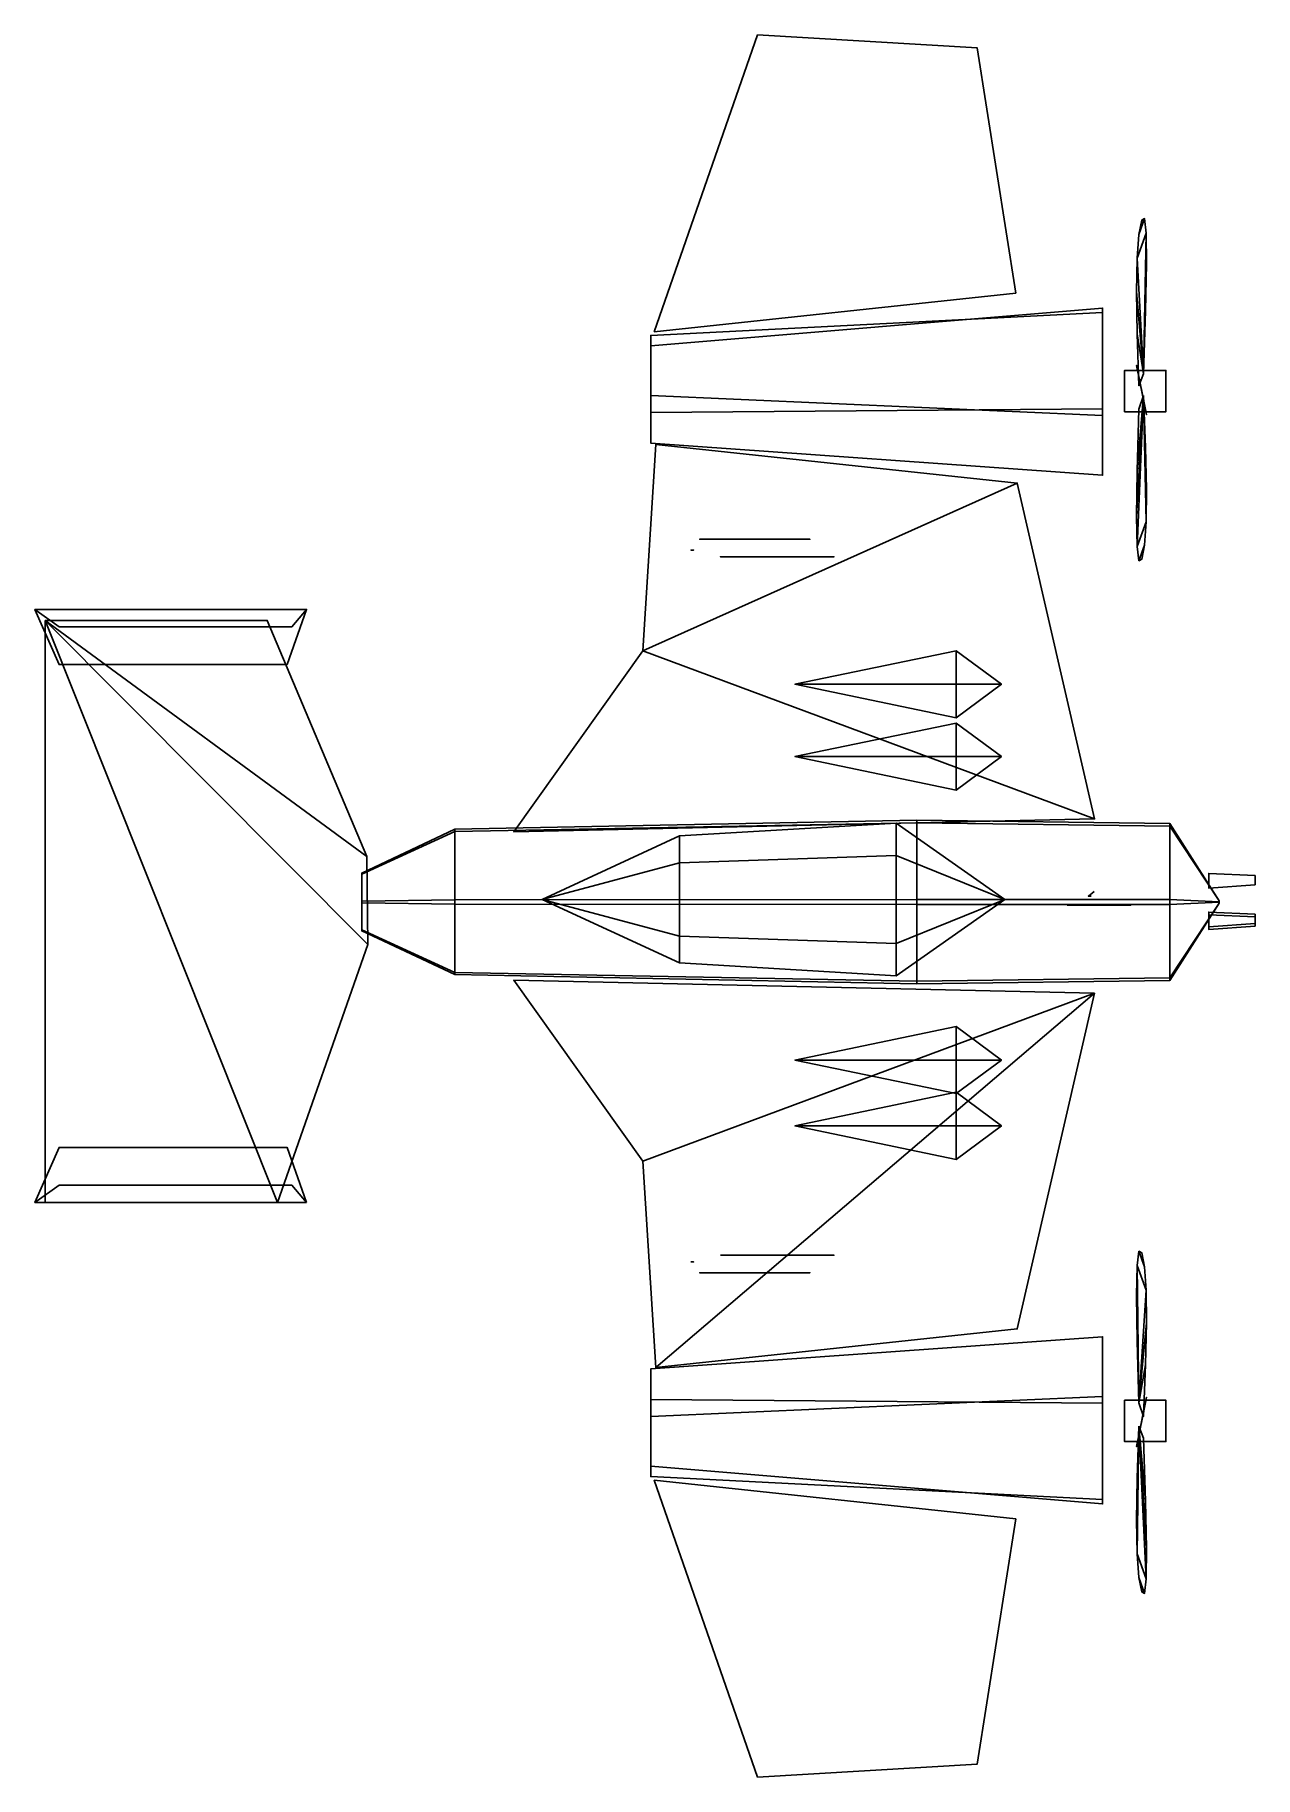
# Model space of a CAD drawing. Header units: metres. Extents: x -62 to 33, y -68 to 67.
import ezdxf

# ---------------------------------------------------------------- set-up
doc = ezdxf.new("R2010")
doc.units = ezdxf.units.M

msp = doc.modelspace()

# ---------------------------------------------------------------- linework, layer by layer
at = {"layer": 'AileD1', "color": 25}
for points in [[(-14.832253, 19.24, 6.8), (-13.832253, 35.240002, 6.8), (14.167747, 32.240002, 6.8)], [(-14.832253, 19.24, 6.8), (14.167747, 32.240002, 6.8), (20.167746, 6.240001, 6.8)], [(-14.832253, 19.24, 6.8), (20.167746, 6.240001, 6.8), (-24.832254, 5.240001, 6.8)]]:
    msp.add_3dface(points, dxfattribs=at)
at = {"layer": 'AileD4', "color": 24}
msp.add_3dface([(-13.943853, 43.96043, 8.467817), (-5.943853, 66.960434, 8.467817), (11.056147, 65.960434, 8.467817), (14.056147, 46.96043, 8.467817)], dxfattribs=at)
at = {"layer": 'AileG1', "color": 14}
for points in [[(20.167746, -7.260001, 6.8), (-14.832253, -20.26, 6.8), (-24.832254, -6.260001, 6.8)], [(20.167746, -7.260001, 6.8), (-13.832253, -36.259998, 6.8), (-14.832253, -20.26, 6.8)], [(20.167746, -7.260001, 6.8), (14.167747, -33.260002, 6.8), (-13.832253, -36.259998, 6.8)]]:
    msp.add_3dface(points, dxfattribs=at)
at = {"layer": 'AileG4', "color": 13}
msp.add_3dface([(14.056147, -47.980431, 8.467817), (11.056147, -66.980431, 8.467817), (-5.943853, -67.980431, 8.467817), (-13.943853, -44.980431, 8.467817)], dxfattribs=at)
at = {"layer": 'Cabine', "color": 36}
for points in [[(-29.399998, 5.428021, 6.955817), (-36.599998, 2.033341, 10.004952), (-36.599998, 1.962838, 9.994549), (-29.399998, 5.250351, 13.351917)], [(-29.399998, -0.02233, 3.6039), (-36.599998, -0.129496, 10.010405), (-36.599998, 2.033341, 10.004952), (-29.399998, 5.428021, 6.955817)], [(6.400001, 6.135382, 6.573207), (-29.399998, 5.428021, 6.955817), (-29.399998, 5.250351, 13.351917), (6.400001, 5.935382, 13.773206)], [(6.400001, 0, 2.800002), (-29.399998, -0.02233, 3.6039), (-29.399998, 5.428021, 6.955817), (6.400001, 6.135382, 6.573207)], [(6.400001, 5.935382, 13.773206), (-29.399998, 5.250351, 13.351917), (-29.399998, -0.377669, 16.396101), (6.400001, -0.4, 17.200001)], [(-29.399998, 5.250351, 13.351917), (-36.599998, 1.962838, 9.994549), (-36.599998, -0.270504, 9.989597), (-29.399998, -0.377669, 16.396101)], [(6.400001, -6.335382, 6.226796), (-29.399998, -5.650351, 6.648084), (-29.399998, -0.02233, 3.6039), (6.400001, 0, 2.800002)], [(-29.399998, -5.650351, 6.648084), (-36.599998, -2.362837, 10.005453), (-36.599998, -0.129496, 10.010405), (-29.399998, -0.02233, 3.6039)], [(-29.399998, -0.377669, 16.396101), (-36.599998, -0.270504, 9.989597), (-36.599998, -2.433341, 9.995049), (-29.399998, -5.828021, 13.044185)], [(6.400001, -0.4, 17.200001), (-29.399998, -0.377669, 16.396101), (-29.399998, -5.828021, 13.044185), (6.400001, -6.535382, 13.426795)], [(-29.399998, -5.828021, 13.044185), (-36.599998, -2.433341, 9.995049), (-36.599998, -2.362837, 10.005453), (-29.399998, -5.650351, 6.648084)], [(6.400001, -6.535382, 13.426795), (-29.399998, -5.828021, 13.044185), (-29.399998, -5.650351, 6.648084), (6.400001, -6.335382, 6.226796)]]:
    msp.add_3dface(points, dxfattribs=at)
at = {"layer": 'Canon1', "color": 30}
msp.add_3dface([(32.599998, -2.062712, 11.772321), (32.599998, -1.354388, 11.300107), (29, -1.181399, 11.062594), (29, -2.322668, 11.82344)], dxfattribs=at)
at = {"layer": 'Canon2', "color": 33}
msp.add_3dface([(32.599998, -1.862712, 8.972322), (32.599998, -1.154388, 8.500107), (29, -0.9814, 8.262594), (29, -2.122668, 9.023439)], dxfattribs=at)
at = {"layer": 'Canon3', "color": 32}
msp.add_3dface([(32.599998, 1.137288, 8.972322), (32.599998, 1.845612, 8.500107), (29, 2.0186, 8.262594), (29, 0.877332, 9.023439)], dxfattribs=at)
at = {"layer": 'Canon4', "color": 31}
msp.add_3dface([(32.599998, 1.137288, 11.772321), (32.599998, 1.845612, 11.300107), (29, 2.0186, 11.062594), (29, 0.877332, 11.82344)], dxfattribs=at)
at = {"layer": 'CharniereA', "color": 27}
msp.add_3dface([(19.653061, 0.26, 4.139383), (19.87788, 0.26, 4.026109), (19.667372, 0.26, 3.888047)], dxfattribs=at)
at = {"layer": 'CharniereG_0', "color": 12}
msp.add_3dface([(-11.105405, -28.074333, 5.889799), (-10.892903, -28.074333, 5.912487), (-10.979506, -28.074333, 5.717111)], dxfattribs=at)
at = {"layer": 'CharniereG_1', "color": 23}
msp.add_3dface([(-10.979506, 27.054333, 5.717111), (-10.892903, 27.054333, 5.912487), (-11.105405, 27.054333, 5.889799)], dxfattribs=at)
at = {"layer": 'EssieuAvant', "color": 29}
msp.add_3dface([(20.120378, 0.606077, 3.345047), (19.680571, 0.26, 3.345047), (19.680571, 0.26, -5.834953), (20.120378, 0.606077, -5.834953)], dxfattribs=at)
at = {"layer": 'EssieuD', "color": 22}
for points in [[(-10.431267, 27.898937, 6.03626), (-9.862143, 27.898937, -4.044655), (-5.559594, 27.898937, -6.449727)], [(-5.559594, 27.898937, -6.449727), (-6.8735, 27.898937, 5.974919), (-10.431267, 27.898937, 6.03626)], [(-5.559594, 27.898937, -6.449727), (-5.564897, 27.898937, -0.445419), (-6.8735, 27.898937, 5.974919)], [(-5.559594, 27.898937, -6.449727), (-1.884447, 27.898937, -4.432571), (-5.564897, 27.898937, -0.445419)]]:
    msp.add_3dface(points, dxfattribs=at)
at = {"layer": 'EssieuG', "color": 11}
for points in [[(-5.564897, -28.918936, -0.445419), (-9.862143, -28.918936, -4.044655), (-10.431267, -28.918936, 6.03626)], [(-5.564897, -28.918936, -0.445419), (-10.431267, -28.918936, 6.03626), (-6.8735, -28.918936, 5.974919)], [(-5.564897, -28.918936, -0.445419), (-5.559594, -28.918936, -6.449727), (-9.862143, -28.918936, -4.044655)], [(-5.564897, -28.918936, -0.445419), (-1.884447, -28.918936, -4.432571), (-5.559594, -28.918936, -6.449727)]]:
    msp.add_3dface(points, dxfattribs=at)
at = {"layer": 'FuselageAvant', "color": 35}
for points in [[(6.400001, 5.935382, 13.773206), (6.400001, 6.135382, 6.573207), (26, 5.874691, 6.714215), (26, 5.68292, 13.617944)], [(6.400001, 6.135382, 6.573207), (6.400001, 0, 2.800002), (26, -0.008229, 3.096272), (26, 5.874691, 6.714215)], [(6.400001, -0.4, 17.200001), (6.400001, 5.935382, 13.773206), (26, 5.68292, 13.617944), (26, -0.39177, 16.90373)], [(26, 5.68292, 13.617944), (26, 5.874691, 6.714215), (29.799999, -0.1, 9.945911), (29.799999, -0.103157, 10.059559)], [(26, 5.874691, 6.714215), (26, -0.008229, 3.096272), (29.799999, -0.196843, 9.886353), (29.799999, -0.1, 9.945911)], [(26, -0.39177, 16.90373), (26, 5.68292, 13.617944), (29.799999, -0.103157, 10.059559), (29.799999, -0.203157, 10.113648)], [(6.400001, 0, 2.800002), (6.400001, -6.335382, 6.226796), (26, -6.08292, 6.382059), (26, -0.008229, 3.096272)], [(6.400001, -6.535382, 13.426795), (6.400001, -0.4, 17.200001), (26, -0.39177, 16.90373), (26, -6.27469, 13.285787)], [(26, -0.008229, 3.096272), (26, -6.08292, 6.382059), (29.799999, -0.296843, 9.940444), (29.799999, -0.196843, 9.886353)], [(26, -6.27469, 13.285787), (26, -0.39177, 16.90373), (29.799999, -0.203157, 10.113648), (29.799999, -0.3, 10.05409)], [(26, -6.08292, 6.382059), (26, -6.27469, 13.285787), (29.799999, -0.3, 10.05409), (29.799999, -0.296843, 9.940444)], [(6.400001, -6.335382, 6.226796), (6.400001, -6.535382, 13.426795), (26, -6.27469, 13.285787), (26, -6.08292, 6.382059)]]:
    msp.add_3dface(points, dxfattribs=at)
at = {"layer": 'GouvD', "color": 26}
for points in [[(-42.378895, 18.183998, 25.341555), (-60.041328, 18.183998, 25.341555), (-61.920311, 22.459145, 10.112986), (-40.875706, 22.459145, 10.112987)], [(-61.920311, 22.459145, 10.112986), (-60.041328, 21.123158, 3.541557), (-42.003101, 21.123158, 3.541557), (-40.875706, 22.459145, 10.112987)]]:
    msp.add_3dface(points, dxfattribs=at)
at = {"layer": 'GouvG', "color": 15}
for points in [[(-40.875706, -23.479145, 10.112987), (-61.920311, -23.479145, 10.112986), (-60.041328, -19.203999, 25.341555), (-42.378895, -19.203999, 25.341555)], [(-40.875706, -23.479145, 10.112987), (-42.003101, -22.143158, 3.541557), (-60.041328, -22.143158, 3.541557), (-61.920311, -23.479145, 10.112986)]]:
    msp.add_3dface(points, dxfattribs=at)
at = {"layer": 'HB1', "color": 1}
for points in [[(9.447763, -17.539999, 5.123735), (9.447763, -17.539999, 5.123735), (-3.052237, -17.539999, 2.523735), (9.447763, -14.939999, 2.523735)], [(9.447763, -14.939999, 2.523735), (-3.052237, -17.539999, 2.523735), (9.447763, -17.539999, -0.076265)], [(9.447763, -17.539999, 5.123735), (9.447763, -17.539999, 5.123735), (9.447763, -14.939999, 2.523735), (12.947763, -17.539999, 2.523735)], [(12.947763, -17.539999, 2.523735), (9.447763, -14.939999, 2.523735), (9.447763, -17.539999, -0.076265)], [(9.447763, -17.539999, 5.123735), (9.447763, -17.539999, 5.123735), (9.447763, -20.139999, 2.523735), (-3.052237, -17.539999, 2.523735)], [(-3.052237, -17.539999, 2.523735), (9.447763, -20.139999, 2.523735), (9.447763, -17.539999, -0.076265)], [(9.447763, -17.539999, 5.123735), (9.447763, -17.539999, 5.123735), (12.947763, -17.539999, 2.523735), (9.447763, -20.139999, 2.523735)], [(9.447763, -20.139999, 2.523735), (12.947763, -17.539999, 2.523735), (9.447763, -17.539999, -0.076265)]]:
    msp.add_3dface(points, dxfattribs=at)
at = {"layer": 'HB2', "color": 2}
for points in [[(9.447763, -12.44, 5.123735), (9.447763, -12.44, 5.123735), (-3.052237, -12.44, 2.523735), (9.447763, -9.839999, 2.523735)], [(9.447763, -9.839999, 2.523735), (-3.052237, -12.44, 2.523735), (9.447763, -12.44, -0.076265)], [(9.447763, -12.44, 5.123735), (9.447763, -12.44, 5.123735), (9.447763, -9.839999, 2.523735), (12.947763, -12.44, 2.523735)], [(12.947763, -12.44, 2.523735), (9.447763, -9.839999, 2.523735), (9.447763, -12.44, -0.076265)], [(9.447763, -12.44, 5.123735), (9.447763, -12.44, 5.123735), (9.447763, -15.04, 2.523735), (-3.052237, -12.44, 2.523735)], [(-3.052237, -12.44, 2.523735), (9.447763, -15.04, 2.523735), (9.447763, -12.44, -0.076265)], [(9.447763, -12.44, 5.123735), (9.447763, -12.44, 5.123735), (12.947763, -12.44, 2.523735), (9.447763, -15.04, 2.523735)], [(9.447763, -15.04, 2.523735), (12.947763, -12.44, 2.523735), (9.447763, -12.44, -0.076265)]]:
    msp.add_3dface(points, dxfattribs=at)
at = {"layer": 'HB3', "color": 3}
for points in [[(9.447763, 11.06, 5.123735), (9.447763, 11.06, 5.123735), (-3.052237, 11.06, 2.523735), (9.447763, 13.660001, 2.523735)], [(9.447763, 13.660001, 2.523735), (-3.052237, 11.06, 2.523735), (9.447763, 11.06, -0.076265)], [(9.447763, 11.06, 5.123735), (9.447763, 11.06, 5.123735), (9.447763, 13.660001, 2.523735), (12.947763, 11.06, 2.523735)], [(12.947763, 11.06, 2.523735), (9.447763, 13.660001, 2.523735), (9.447763, 11.06, -0.076265)], [(9.447763, 11.06, 5.123735), (9.447763, 11.06, 5.123735), (9.447763, 8.46, 2.523735), (-3.052237, 11.06, 2.523735)], [(-3.052237, 11.06, 2.523735), (9.447763, 8.46, 2.523735), (9.447763, 11.06, -0.076265)], [(9.447763, 11.06, 5.123735), (9.447763, 11.06, 5.123735), (12.947763, 11.06, 2.523735), (9.447763, 8.46, 2.523735)], [(9.447763, 8.46, 2.523735), (12.947763, 11.06, 2.523735), (9.447763, 11.06, -0.076265)]]:
    msp.add_3dface(points, dxfattribs=at)
at = {"layer": 'HB4', "color": 4}
for points in [[(9.447763, 16.66, 5.123735), (9.447763, 16.66, 5.123735), (-3.052237, 16.66, 2.523735), (9.447763, 19.26, 2.523735)], [(9.447763, 19.26, 2.523735), (-3.052237, 16.66, 2.523735), (9.447763, 16.66, -0.076265)], [(9.447763, 16.66, 5.123735), (9.447763, 16.66, 5.123735), (9.447763, 19.26, 2.523735), (12.947763, 16.66, 2.523735)], [(12.947763, 16.66, 2.523735), (9.447763, 19.26, 2.523735), (9.447763, 16.66, -0.076265)], [(9.447763, 16.66, 5.123735), (9.447763, 16.66, 5.123735), (9.447763, 14.06, 2.523735), (-3.052237, 16.66, 2.523735)], [(-3.052237, 16.66, 2.523735), (9.447763, 14.06, 2.523735), (9.447763, 16.66, -0.076265)], [(9.447763, 16.66, 5.123735), (9.447763, 16.66, 5.123735), (12.947763, 16.66, 2.523735), (9.447763, 14.06, 2.523735)], [(9.447763, 14.06, 2.523735), (12.947763, 16.66, 2.523735), (9.447763, 16.66, -0.076265)]]:
    msp.add_3dface(points, dxfattribs=at)
at = {"layer": 'MoteurD', "color": 20}
for points in [[(20.781685, 45.46859, 11.580082), (-14.218315, 43.680061, 8.305231), (-14.218315, 42.86718, 8.12785), (20.781685, 45.794937, 3.273952)], [(20.781685, 45.794937, 3.273952), (-14.218315, 42.86718, 8.12785), (-14.218315, 37.716354, 7.100802), (20.781685, 37.996189, 0.396839)], [(20.781685, 37.46814, 13.83644), (-14.218315, 39.031624, 7.387812), (-14.218315, 43.680061, 8.305231), (20.781685, 45.46859, 11.580082)], [(20.781685, 37.996189, 0.396839), (20.781685, 45.46859, 11.580082), (20.781685, 45.794937, 3.273952)], [(20.781685, 37.996189, 0.396839), (20.781685, 37.46814, 13.83644), (20.781685, 45.46859, 11.580082)], [(20.781685, 32.849945, 6.924815), (-14.218315, 35.345848, 6.643432), (-14.218315, 39.031624, 7.387812), (20.781685, 37.46814, 13.83644)], [(20.781685, 37.996189, 0.396839), (-14.218315, 37.716354, 7.100802), (-14.218315, 35.345848, 6.643432), (20.781685, 32.849945, 6.924815)], [(20.781685, 37.996189, 0.396839), (20.781685, 32.849945, 6.924815), (20.781685, 37.46814, 13.83644)]]:
    msp.add_3dface(points, dxfattribs=at)
at = {"layer": 'MoteurG', "color": 9}
for points in [[(20.781685, -38.48814, 13.83644), (-14.218315, -40.051624, 7.387812), (-14.218315, -36.365845, 6.643432), (20.781685, -33.869946, 6.924815)], [(20.781685, -33.869946, 6.924815), (-14.218315, -36.365845, 6.643432), (-14.218315, -38.736351, 7.100802), (20.781685, -39.01619, 0.396839)], [(20.781685, -46.814938, 3.273952), (20.781685, -38.48814, 13.83644), (20.781685, -33.869946, 6.924815)], [(20.781685, -46.814938, 3.273952), (20.781685, -33.869946, 6.924815), (20.781685, -39.01619, 0.396839)], [(20.781685, -46.48859, 11.580082), (-14.218315, -44.700062, 8.305231), (-14.218315, -40.051624, 7.387812), (20.781685, -38.48814, 13.83644)], [(20.781685, -39.01619, 0.396839), (-14.218315, -38.736351, 7.100802), (-14.218315, -43.887177, 8.12785), (20.781685, -46.814938, 3.273952)], [(20.781685, -46.814938, 3.273952), (20.781685, -46.48859, 11.580082), (20.781685, -38.48814, 13.83644)], [(20.781685, -46.814938, 3.273952), (-14.218315, -43.887177, 8.12785), (-14.218315, -44.700062, 8.305231), (20.781685, -46.48859, 11.580082)]]:
    msp.add_3dface(points, dxfattribs=at)
at = {"layer": 'MoyeuD', "color": 17}
for points in [[(22.481686, 40.971954, 9.540586), (22.481686, 40.971954, 6.340588), (25.681684, 40.971954, 6.340588), (25.681684, 40.971954, 9.540586)], [(22.481686, 37.771954, 9.540586), (22.481686, 37.771954, 6.340588), (22.481686, 40.971954, 6.340588), (22.481686, 40.971954, 9.540586)], [(25.681684, 37.771954, 9.540586), (22.481686, 37.771954, 9.540586), (22.481686, 40.971954, 9.540586), (25.681684, 40.971954, 9.540586)], [(25.681684, 40.971954, 6.340588), (22.481686, 40.971954, 6.340588), (22.481686, 37.771954, 6.340588), (25.681684, 37.771954, 6.340588)], [(25.681684, 40.971954, 9.540586), (25.681684, 40.971954, 6.340588), (25.681684, 37.771954, 6.340588), (25.681684, 37.771954, 9.540586)], [(25.681684, 37.771954, 9.540586), (25.681684, 37.771954, 6.340588), (22.481686, 37.771954, 6.340588), (22.481686, 37.771954, 9.540586)]]:
    msp.add_3dface(points, dxfattribs=at)
at = {"layer": 'MoyeuG', "color": 6}
for points in [[(22.481686, -41.991951, 9.540586), (22.481686, -41.991951, 6.340588), (22.481686, -38.791954, 6.340588), (22.481686, -38.791954, 9.540586)], [(22.481686, -38.791954, 9.540586), (22.481686, -38.791954, 6.340588), (25.681684, -38.791954, 6.340588), (25.681684, -38.791954, 9.540586)], [(25.681684, -41.991951, 9.540586), (22.481686, -41.991951, 9.540586), (22.481686, -38.791954, 9.540586), (25.681684, -38.791954, 9.540586)], [(25.681684, -38.791954, 6.340588), (22.481686, -38.791954, 6.340588), (22.481686, -41.991951, 6.340588), (25.681684, -41.991951, 6.340588)], [(25.681684, -38.791954, 9.540586), (25.681684, -38.791954, 6.340588), (25.681684, -41.991951, 6.340588), (25.681684, -41.991951, 9.540586)], [(25.681684, -41.991951, 9.540586), (25.681684, -41.991951, 6.340588), (22.481686, -41.991951, 6.340588), (22.481686, -41.991951, 9.540586)]]:
    msp.add_3dface(points, dxfattribs=at)
at = {"layer": 'PaleD1', "color": 16}
for points in [[(23.954245, 38.679771, 9.053379), (23.465506, 41.136833, 21.462179), (23.422195, 41.354568, 18.522177)], [(23.954245, 38.679771, 9.053379), (23.422195, 41.354568, 18.522177), (23.466755, 41.130554, 14.412579)], [(23.954245, 38.679771, 9.053379), (24.153471, 37.678196, 21.48778), (23.465506, 41.136833, 21.462179)], [(24.153471, 37.678196, 21.48778), (24.031654, 38.290592, 23.254978), (23.596684, 40.477352, 23.232578), (23.465506, 41.136833, 21.462179)], [(23.954245, 38.679771, 9.053379), (23.466755, 41.130554, 14.412579), (23.599184, 40.464798, 9.133378)], [(24.031654, 38.290592, 23.254978), (23.815733, 39.376129, 23.833378), (23.596684, 40.477352, 23.232578)], [(23.954245, 38.679771, 9.053379), (24.114765, 37.87278, 14.386978), (24.181173, 37.538921, 18.531778)], [(23.954245, 38.679771, 9.053379), (24.181173, 37.538921, 18.531778), (24.153471, 37.678196, 21.48778)]]:
    msp.add_3dface(points, dxfattribs=at)
at = {"layer": 'PaleD2', "color": 18}
for points in [[(24.153471, 51.603565, 1.871356), (24.031654, 52.732708, 0.380363), (23.596684, 51.499184, -1.425418), (23.465506, 49.660759, -0.990173)], [(24.031654, 52.732708, 0.380363), (23.815733, 52.610538, -0.843571), (23.596684, 51.499184, -1.425418)], [(23.954245, 40.708294, 7.94676), (24.153471, 51.603565, 1.871356), (23.465506, 49.660759, -0.990173)], [(23.954245, 40.708294, 7.94676), (24.181173, 49.22311, 3.629421), (24.153471, 51.603565, 1.871356)], [(23.954245, 40.708294, 7.94676), (23.465506, 49.660759, -0.990173), (23.422195, 47.095272, 0.46216)], [(23.954245, 40.708294, 7.94676), (24.114765, 45.591358, 5.654558), (24.181173, 49.22311, 3.629421)], [(23.954245, 40.708294, 7.94676), (23.422195, 47.095272, 0.46216), (23.466755, 43.802723, 2.931595)], [(23.954245, 40.708294, 7.94676), (23.466755, 43.802723, 2.931595), (23.599184, 39.783104, 6.418119)]]:
    msp.add_3dface(points, dxfattribs=at)
at = {"layer": 'PaleD3', "color": 19}
for points in [[(23.954245, 39.017414, 6.551325), (23.465506, 27.334803, 1.700339), (23.422195, 29.658354, 3.514759)], [(23.954245, 39.017414, 6.551325), (23.422195, 29.658354, 3.514759), (23.466755, 33.199818, 5.611665)], [(23.954245, 39.017414, 6.551325), (24.153471, 29.235031, -1.189635), (23.465506, 27.334803, 1.700339)], [(23.954245, 39.017414, 6.551325), (23.466755, 33.199818, 5.611665), (23.599184, 37.95919, 7.991074)], [(23.954245, 39.017414, 6.551325), (24.114765, 35.031025, 2.917149), (24.181173, 31.770231, 0.336829)], [(23.954245, 39.017414, 6.551325), (24.181173, 31.770231, 0.336829), (24.153471, 29.235031, -1.189635)], [(24.153471, 29.235031, -1.189635), (24.031654, 27.425428, -1.662248), (23.596684, 26.229156, 0.168421), (23.465506, 27.334803, 1.700339)], [(24.031654, 27.425428, -1.662248), (23.815733, 26.341415, -1.081001), (23.596684, 26.229156, 0.168421)]]:
    msp.add_3dface(points, dxfattribs=at)
at = {"layer": 'PaleG1', "color": 8}
for points in [[(23.465506, -28.354803, 1.700339), (23.596684, -27.249157, 0.168421), (24.031654, -28.445429, -1.662248), (24.153471, -30.255032, -1.189635)], [(23.596684, -27.249157, 0.168421), (23.815733, -27.361416, -1.081001), (24.031654, -28.445429, -1.662248)], [(23.599184, -38.979191, 7.991074), (23.422195, -30.678354, 3.514759), (23.465506, -28.354803, 1.700339)], [(23.599184, -38.979191, 7.991074), (23.465506, -28.354803, 1.700339), (24.153471, -30.255032, -1.189635)], [(23.599184, -38.979191, 7.991074), (23.466755, -34.219818, 5.611665), (23.422195, -30.678354, 3.514759)], [(23.599184, -38.979191, 7.991074), (24.153471, -30.255032, -1.189635), (24.181173, -32.79023, 0.336829)], [(23.599184, -38.979191, 7.991074), (24.181173, -32.79023, 0.336829), (24.114765, -36.051025, 2.917149)], [(23.599184, -38.979191, 7.991074), (24.114765, -36.051025, 2.917149), (23.954245, -40.037415, 6.551325)]]:
    msp.add_3dface(points, dxfattribs=at)
at = {"layer": 'PaleG2', "color": 5}
for points in [[(23.599184, -41.484798, 9.133378), (23.465506, -42.156834, 21.462179), (24.153471, -38.698196, 21.48778)], [(23.465506, -42.156834, 21.462179), (23.596684, -41.497353, 23.232578), (24.031654, -39.310593, 23.254978), (24.153471, -38.698196, 21.48778)], [(23.599184, -41.484798, 9.133378), (24.153471, -38.698196, 21.48778), (24.181173, -38.558922, 18.531778)], [(23.599184, -41.484798, 9.133378), (24.181173, -38.558922, 18.531778), (24.114765, -38.89278, 14.386978)], [(23.599184, -41.484798, 9.133378), (24.114765, -38.89278, 14.386978), (23.954245, -39.699772, 9.053379)], [(23.596684, -41.497353, 23.232578), (23.815733, -40.396126, 23.833378), (24.031654, -39.310593, 23.254978)], [(23.599184, -41.484798, 9.133378), (23.466755, -42.150555, 14.412579), (23.422195, -42.374569, 18.522177)], [(23.599184, -41.484798, 9.133378), (23.422195, -42.374569, 18.522177), (23.465506, -42.156834, 21.462179)]]:
    msp.add_3dface(points, dxfattribs=at)
at = {"layer": 'PaleG3', "color": 7}
for points in [[(23.599184, -40.803101, 6.418119), (23.466755, -44.82272, 2.931595), (23.422195, -48.115273, 0.46216)], [(23.599184, -40.803101, 6.418119), (23.422195, -48.115273, 0.46216), (23.465506, -50.680759, -0.990173)], [(23.599184, -40.803101, 6.418119), (23.465506, -50.680759, -0.990173), (24.153471, -52.623562, 1.871356)], [(23.599184, -40.803101, 6.418119), (24.153471, -52.623562, 1.871356), (24.181173, -50.243111, 3.629421)], [(23.599184, -40.803101, 6.418119), (24.181173, -50.243111, 3.629421), (24.114765, -46.611355, 5.654558)], [(23.599184, -40.803101, 6.418119), (24.114765, -46.611355, 5.654558), (23.954245, -41.728294, 7.94676)], [(23.465506, -50.680759, -0.990173), (23.596684, -52.51918, -1.425418), (24.031654, -53.752708, 0.380363), (24.153471, -52.623562, 1.871356)], [(23.596684, -52.51918, -1.425418), (23.815733, -53.630535, -0.843571), (24.031654, -53.752708, 0.380363)]]:
    msp.add_3dface(points, dxfattribs=at)
at = {"layer": 'Queue', "color": 37}
for points in [[(-61.119179, 21.613544, 10.141558), (-43.919174, 21.613543, 10.141558), (-36.199997, 3.332906, 10)], [(-61.119179, 21.613544, 10.141558), (-36.199997, 3.332906, 10), (-36.119175, -3.486457, 10.141558)], [(-61.119179, 21.613544, 10.141558), (-36.119175, -3.486457, 10.141558), (-43.119175, -23.486458, 10.141558)], [(-61.119179, 21.613544, 10.141558), (-43.119175, -23.486458, 10.141558), (-61.119175, -23.486456, 10.141558)]]:
    msp.add_3dface(points, dxfattribs=at)
at = {"layer": 'RoueAvant', "color": 28}
for points in [[(20.367777, -0.44, -9.166151), (19.223333, -0.44, -4.354895), (18.047762, -0.44, -7.176265)], [(20.367777, -0.44, -9.166151), (22.269886, -0.44, -4.601077), (19.223333, -0.44, -4.354895)], [(20.367777, -0.44, -9.166151), (22.97719, -0.44, -7.574596), (22.269886, -0.44, -4.601077)]]:
    msp.add_3dface(points, dxfattribs=at)
at = {"layer": 'RoueD', "color": 21}
for points in [[(-5.059886, 26.540003, -8.870948), (-8.177577, 26.540003, -1.249924), (-8.818732, 26.540003, -5.960435)], [(-5.059886, 26.540003, -8.870948), (-3.777578, 26.540003, 0.550077), (-8.177577, 26.540003, -1.249924)], [(-5.059886, 26.540003, -8.870948), (-0.659886, 26.540003, -7.070947), (-0.018732, 26.540003, -2.360435)], [(-5.059886, 26.540003, -8.870948), (-0.018732, 26.540003, -2.360435), (-3.777578, 26.540003, 0.550077)]]:
    msp.add_3dface(points, dxfattribs=at)
at = {"layer": 'RoueG', "color": 10}
for points in [[(-8.818732, -27.560001, -5.960435), (-8.177577, -27.560001, -1.249924), (-3.777578, -27.560001, 0.550077)], [(-8.818732, -27.560001, -5.960435), (-3.777578, -27.560001, 0.550077), (-0.018732, -27.560001, -2.360435)], [(-8.818732, -27.560001, -5.960435), (-0.018732, -27.560001, -2.360435), (-0.659886, -27.560001, -7.070947)], [(-8.818732, -27.560001, -5.960435), (-0.659886, -27.560001, -7.070947), (-5.059886, -27.560001, -8.870948)]]:
    msp.add_3dface(points, dxfattribs=at)
at = {"layer": 'Verriere', "color": 34}
for points in [[(4.799998, 5.909637, 14.193037), (4.799998, 3.411932, 25.485514), (-12, 2.835942, 24.54693), (-12, 4.911993, 15.335746)], [(13.199997, 0.000001, 17.306335), (4.799998, 3.411932, 25.485514), (4.799998, 5.909637, 14.193037)], [(-12, 4.911993, 15.335746), (-12, 2.835942, 24.54693), (-22.619997, 0.000001, 17.167498)], [(-12, 2.835942, 24.54693), (-12, -2.835939, 24.54693), (-22.619997, 0.000001, 17.167498)], [(4.799998, 3.411932, 25.485514), (4.799998, -3.411929, 25.485514), (-12, -2.835939, 24.54693), (-12, 2.835942, 24.54693)], [(13.199997, 0.000001, 17.306335), (4.799998, -3.411929, 25.485514), (4.799998, 3.411932, 25.485514)], [(-12, -2.835939, 24.54693), (-12, -4.911992, 15.335746), (-22.619997, 0.000001, 17.167498)], [(13.199997, 0.000001, 17.306335), (4.799998, -5.909636, 14.193037), (4.799998, -3.411929, 25.485514)], [(4.799998, -3.411929, 25.485514), (4.799998, -5.909636, 14.193037), (-12, -4.911992, 15.335746), (-12, -2.835939, 24.54693)]]:
    msp.add_3dface(points, dxfattribs=at)

doc.saveas('drawing.dxf')
